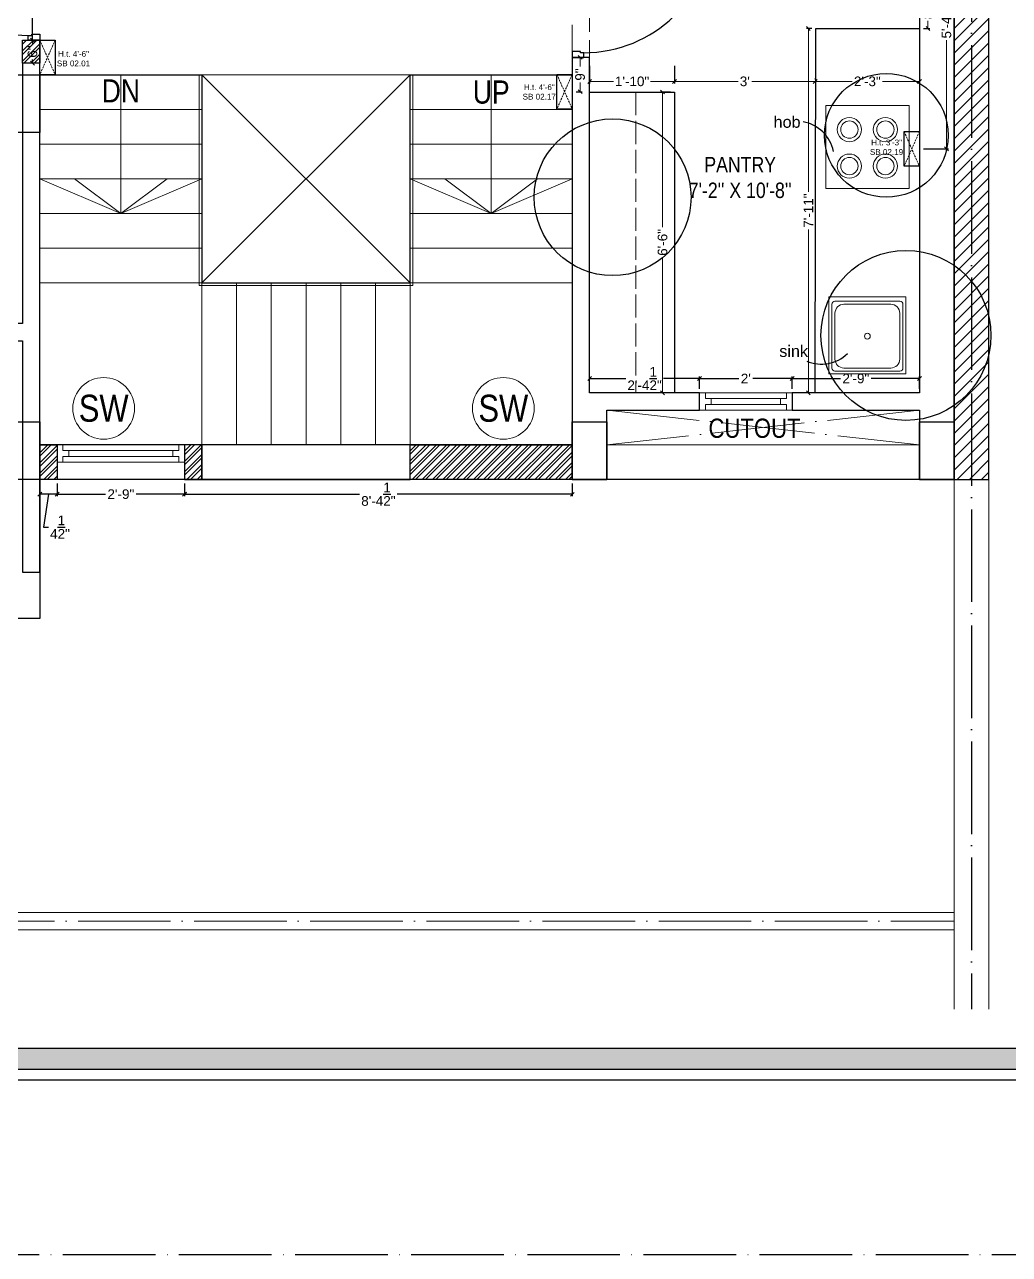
# Model space of a CAD drawing. Header units: millimetres. Extents: x 56222 to 3066687, y -650199 to -121287.
# Drawn here: x 148640.4 to 148895.6, y -179203.6 to -178884.6 of the extents above; entities that cross this region are included whole.
import ezdxf

# ---------------------------------------------------------------- set-up
doc = ezdxf.new("R2010")
doc.units = ezdxf.units.MM
doc.header["$MEASUREMENT"] = 0
doc.header["$PDMODE"] = 35
for name, pattern in [('ACAD_ISO02W100', [15, 12, -3]), ('ACAD_ISO04W100', [30, 24, -3, 0, -3]), ('DASHED', [0.75, 0.5, -0.25]), ('DASHED2', [0.375, 0.25, -0.125])]:
    doc.linetypes.add(name, pattern=pattern)
doc.layers.get('Defpoints').update_dxf_attribs({"color": 220})
for name, color, linetype in [('AR DOOR', 40, 'Continuous'), ('AR ELE-5', 134, 'Continuous'), ('str coll', 6, 'Continuous')]:
    doc.layers.add(name, color=color, linetype=linetype)
for name, color, linetype, lineweight in [('COLUMN', 1, 'Continuous', 30), ('dim05', 1, 'Continuous', 13), ('el', 7, 'Continuous', 20), ('ELEC-wires', 1, 'DASHED2', 13), ('Electrical', 84, 'Continuous', 30), ('FIRST FLOOR', 7, 'Continuous', 9), ('FIRST FLOOR ( TEXT )', 7, 'Continuous', 9), ('FIRST FLOOR_( PLine )_', 251, 'Continuous', 30), ('FIRST FLOOR_( STAIR )', 251, 'Continuous', 9), ('FURNITURE', 32, 'Continuous', 9), ('GROUND FLOOR', 7, 'Continuous', 9), ('GROUND FLOOR  ( DIM )', 7, 'Continuous', 9), ('GROUND FLOOR  ( HATCH )', 251, 'Continuous', 9), ('GROUND FLOOR  ( PLINE )', 251, 'Continuous', 30), ('Labelling', 1, 'Continuous', 25), ('NAME PLATE', 7, 'Continuous', 25), ('SECOND FLOOR ( DW_RAIL )', 7, 'Continuous', 9), ('wall', 7, 'Continuous', 30), ('X_PLOT', 1, 'Continuous', 9), ('XX~SLAB ( BEAM )~ ( DIM )', 7, 'Continuous', 9)]:
    doc.layers.add(name, color=color, linetype=linetype, lineweight=lineweight)
doc.layers.add('XX~SLAB ( PLINE )', color=251, linetype='Continuous', plot=False)
doc.styles.add('Arial', font='arial.ttf')
doc.styles.add("Cn_BT_0'-0", font='swissc.ttf')
doc.styles.add('Cn_BT_7', font='swissc.ttf', dxfattribs={"height": 7})
doc.styles.add('KATHA', font='swissc.ttf')
doc.styles.get("Standard").update_dxf_attribs({"font": 'arial.ttf', "height": 6})
doc.styles.add('style4', font='ARIALN.TTF')
doc.dimstyles.new('ISO-25', dxfattribs={"dimtxt": 2.5, "dimasz": 1, "dimexe": 0.5, "dimexo": 1, "dimtad": 0, "dimdec": 1, "dimlunit": 4, "dimtxsty": 'Standard', "dimblk": 'OBLIQUE', "dimcen": 2.5, "dimclrd": 1, "dimclre": 1, "dimclrt": 5, "dimadec": 0, "dimazin": 0, "dimtfac": 1, "dimtdec": 1, "dimtmove": 0, "dimatfit": 3, "dimfxl": 1, "dimlwd": -1, "dimarcsym": 0})
pattern_1 = [(45, (-587.3341, -1615.5918), (-1.325825215, 1.325825215), []), (45, (-586.4502, -1615.5918), (-1.325825215, 1.325825215), [])]

# ---------------------------------------------------------------- blocks, each defined once
blk = doc.blocks.new('LAYOUT FILE')
at = {"layer": 'NAME PLATE', "true_color": 0xd39e00}
h = blk.add_hatch(color=42, dxfattribs=at)
h.paths.add_polyline_path([(3346889.83, -513806.18), (3346889.83, -514260.7), (3347535.56, -514260.7), (3347535.56, -513806.18)])
h.paths.add_polyline_path([(3346894.36, -513810.71), (3347531.03, -513810.71), (3347531.03, -514256.17), (3346894.36, -514256.17)], flags=16)
at = {"layer": 'NAME PLATE', "color": 42, "true_color": 0xd39e00}
for points in [[(3346887.56, -513803.91), (3347537.83, -513803.91), (3347537.83, -514262.96), (3346887.56, -514262.96)], [(3346889.83, -513806.18), (3347535.56, -513806.18), (3347535.56, -514260.7), (3346889.83, -514260.7)], [(3346894.36, -513810.71), (3347531.03, -513810.71), (3347531.03, -514256.17), (3346894.36, -514256.17)]]:
    blk.add_lwpolyline(points, close=True, dxfattribs=at)
blk = doc.blocks.new('*U255')
for points in [[(0, 0), (0, 1120), (-30, 1120), (-30, 0)], [(40, 0), (0, 0), (0, -30), (-10, -30), (-10, -100), (40, -100)], [(-1160, 0), (-1120, 0), (-1120, -30), (-1110, -30), (-1110, -100), (-1160, -100)]]:
    blk.add_lwpolyline(points, close=True)
at = {"layer": 'AR ELE-5', "linetype": 'ByBlock', "ltscale": 15}
blk.add_arc((2, -1), 1122, 92.373, 179.9653, dxfattribs=at)
blk = doc.blocks.new('*U256')
for points in [[(-1160, 0), (-1120, 0), (-1120, 30), (-1110, 30), (-1110, 100), (-1160, 100)], [(0, 0), (0, -1120), (-30, -1120), (-30, 0)], [(40, 0), (0, 0), (0, 30), (-10, 30), (-10, 100), (40, 100)]]:
    blk.add_lwpolyline(points, close=True)
at = {"layer": 'AR ELE-5', "linetype": 'ByBlock', "ltscale": 15}
blk.add_arc((2, 1), 1122, 180.0347, 267.627, dxfattribs=at)
blk = doc.blocks.new("SINK 20'' X 20''")
at = {"layer": 'FURNITURE'}
for p, q in [((3351628.98, -518299.55), (3351628.98, -518283)), ((3351629.75, -518282.23), (3351646.6, -518282.23)), ((3351632.08, -518283), (3351644.24, -518283)), ((3351647.38, -518283), (3351647.38, -518299.55)), ((3351629.75, -518297.22), (3351629.75, -518285.33)), ((3351646.57, -518285.33), (3351646.57, -518297.22)), ((3351644.24, -518299.55), (3351632.08, -518299.55)), ((3351646.6, -518300.32), (3351629.75, -518300.32))]:
    blk.add_line(p, q, dxfattribs=at)
blk.add_lwpolyline([(3351648.16, -518281.09), (3351628.16, -518281.09), (3351628.16, -518301.09), (3351648.16, -518301.09)], close=True, dxfattribs=at)
blk.add_circle((3351638.16, -518291.28), 0.762, dxfattribs=at)
for centre, radius, start, end in [((3351629.75, -518283), 0.775, 90, 180), ((3351632.08, -518285.33), 2.32, 90, 180), ((3351644.24, -518285.33), 2.32, 0, 90), ((3351646.6, -518283), 0.775, 0, 90), ((3351629.75, -518299.55), 0.775, 180, 270), ((3351632.08, -518297.22), 2.32, 180, 270), ((3351644.24, -518297.22), 2.32, 270, 0), ((3351646.6, -518299.55), 0.775, 270, 0)]:
    blk.add_arc(centre, radius, start, end, dxfattribs=at)
blk = doc.blocks.new('sf sfs')
at = {"layer": 'FURNITURE'}
blk.add_line((3348685.97, -514612.12), (3348664.42, -514612.12), dxfattribs=at)
blk.add_lwpolyline([(3348664.42, -514612.12), (3348664.42, -514590.57), (3348685.97, -514590.57), (3348685.97, -514612.12)], dxfattribs=at)
for centre, radius in [((3348670.49, -514596.83), 3.14), ((3348670.49, -514596.83), 2.24), ((3348679.82, -514596.83), 3.14), ((3348679.82, -514596.83), 2.24), ((3348670.49, -514606.3), 3.14), ((3348670.49, -514606.3), 2.24), ((3348679.82, -514606.3), 3.14), ((3348679.82, -514606.3), 2.24)]:
    blk.add_circle(centre, radius, dxfattribs=at)
blk = doc.blocks.new('_Oblique')
at = {"layer": 'wall', "color": 0, "lineweight": -2}
blk.add_line((-0.5, -0.5), (0.5, 0.5), dxfattribs=at)
blk = doc.blocks.new('*D872')
at = {"layer": 'Defpoints', "color": 0, "lineweight": 30, "transparency": 16777216}
for p in [(148786.81, -178894.33), (148808.81, -178894.33), (148808.81, -178899.37)]:
    blk.add_point(p, dxfattribs=at)
at = {"layer": 'dim05', "color": 1, "linetype": 'Continuous', "lineweight": -2, "transparency": 16777216}
for p, q in [((148786.81, -178895.33), (148786.81, -178899.87)), ((148808.81, -178895.33), (148808.81, -178899.87))]:
    blk.add_line(p, q, dxfattribs=at)
at = {"layer": 'dim05', "color": 1, "linetype": 'Continuous', "transparency": 16777216}
for p, q in [((148786.81, -178899.37), (148793.01, -178899.37)), ((148808.81, -178899.37), (148802.61, -178899.37))]:
    blk.add_line(p, q, dxfattribs=at)
at = {"layer": 'dim05', "color": 1, "transparency": 16777216, "rotation": 180}
blk.add_blockref('_Oblique', (148786.81, -178899.37), dxfattribs=at)
at = {"layer": 'dim05', "color": 1, "transparency": 16777216}
blk.add_blockref('_Oblique', (148808.81, -178899.37), dxfattribs=at)
at = {"layer": 'dim05', "color": 5, "lineweight": 25, "transparency": 16777216, "insert": (148797.81, -178899.37), "char_height": 2.5, "attachment_point": 5, "style": 'Arial'}
blk.add_mtext('1\'-10"', dxfattribs=at)
blk = doc.blocks.new('*D873')
at = {"layer": 'Defpoints', "color": 0, "lineweight": 30, "transparency": 16777216}
for p in [(148808.81, -178894.33), (148845.28, -178899.37), (148845.28, -178899.49)]:
    blk.add_point(p, dxfattribs=at)
at = {"layer": 'dim05', "color": 1, "linetype": 'Continuous', "lineweight": -2, "transparency": 16777216}
for p, q in [((148808.81, -178895.33), (148808.81, -178899.87)), ((148845.28, -178898.49), (148845.28, -178898.87))]:
    blk.add_line(p, q, dxfattribs=at)
at = {"layer": 'dim05', "color": 1, "linetype": 'Continuous', "transparency": 16777216}
for p, q in [((148808.81, -178899.37), (148825.27, -178899.37)), ((148845.28, -178899.37), (148828.82, -178899.37))]:
    blk.add_line(p, q, dxfattribs=at)
at = {"layer": 'dim05', "color": 1, "transparency": 16777216, "rotation": 180}
blk.add_blockref('_Oblique', (148808.81, -178899.37), dxfattribs=at)
at = {"layer": 'dim05', "color": 1, "transparency": 16777216}
blk.add_blockref('_Oblique', (148845.28, -178899.37), dxfattribs=at)
at = {"layer": 'dim05', "color": 5, "lineweight": 25, "transparency": 16777216, "insert": (148827.04, -178899.37), "char_height": 2.5, "attachment_point": 5, "style": 'Arial'}
blk.add_mtext("3'", dxfattribs=at)
blk = doc.blocks.new('*D874')
at = {"layer": 'Defpoints', "color": 0, "lineweight": 30, "transparency": 16777216}
for p in [(148845.28, -178899.49), (148872.31, -178899.37), (148872.31, -178899.75)]:
    blk.add_point(p, dxfattribs=at)
at = {"layer": 'dim05', "color": 1, "linetype": 'Continuous', "lineweight": -2, "transparency": 16777216}
for p, q in [((148845.28, -178898.49), (148845.28, -178898.87)), ((148872.31, -178898.75), (148872.31, -178898.87))]:
    blk.add_line(p, q, dxfattribs=at)
at = {"layer": 'dim05', "color": 1, "linetype": 'Continuous', "transparency": 16777216}
for p, q in [((148845.28, -178899.37), (148854.83, -178899.37)), ((148872.31, -178899.37), (148862.76, -178899.37))]:
    blk.add_line(p, q, dxfattribs=at)
at = {"layer": 'dim05', "color": 1, "transparency": 16777216, "rotation": 180}
blk.add_blockref('_Oblique', (148845.28, -178899.37), dxfattribs=at)
at = {"layer": 'dim05', "color": 1, "transparency": 16777216}
blk.add_blockref('_Oblique', (148872.31, -178899.37), dxfattribs=at)
at = {"layer": 'dim05', "color": 5, "lineweight": 25, "transparency": 16777216, "insert": (148858.79, -178899.37), "char_height": 2.5, "attachment_point": 5, "style": 'Arial'}
blk.add_mtext('2\'-3"', dxfattribs=at)
blk = doc.blocks.new('*D875')
at = {"layer": 'Defpoints', "color": 0, "lineweight": 30, "transparency": 16777216}
for p in [(148808.81, -178902.13), (148805.71, -178980.13), (148808.81, -178980.13)]:
    blk.add_point(p, dxfattribs=at)
at = {"layer": 'dim05', "color": 1, "linetype": 'Continuous', "lineweight": -2, "transparency": 16777216}
for p, q in [((148807.81, -178902.13), (148805.21, -178902.13)), ((148807.81, -178980.13), (148805.21, -178980.13))]:
    blk.add_line(p, q, dxfattribs=at)
at = {"layer": 'dim05', "color": 1, "linetype": 'Continuous', "transparency": 16777216}
for p, q in [((148805.71, -178902.13), (148805.71, -178937.18)), ((148805.71, -178980.13), (148805.71, -178945.09))]:
    blk.add_line(p, q, dxfattribs=at)
at = {"layer": 'dim05', "color": 1, "transparency": 16777216}
for p, rotation in [((148805.71, -178902.13), 90), ((148805.71, -178980.13), 270)]:
    blk.add_blockref('_Oblique', p, dxfattribs=dict(at, rotation=rotation))
at = {"layer": 'dim05', "color": 5, "lineweight": 25, "transparency": 16777216, "insert": (148805.71, -178941.13), "char_height": 2.5, "attachment_point": 5, "rotation": 90, "style": 'Arial'}
blk.add_mtext('6\'-6"', dxfattribs=at)
blk = doc.blocks.new('*D876')
at = {"layer": 'Defpoints', "color": 0, "lineweight": 30, "transparency": 16777216}
for p in [(148845.44, -178885.63), (148843.51, -178980.13), (148845.31, -178980.13)]:
    blk.add_point(p, dxfattribs=at)
at = {"layer": 'dim05', "color": 1, "linetype": 'Continuous', "lineweight": -2, "transparency": 16777216}
for p, q in [((148844.44, -178885.63), (148843.01, -178885.63)), ((148844.31, -178980.13), (148843.01, -178980.13))]:
    blk.add_line(p, q, dxfattribs=at)
at = {"layer": 'dim05', "color": 1, "linetype": 'Continuous', "transparency": 16777216}
for p, q in [((148843.51, -178885.63), (148843.51, -178927.98)), ((148843.51, -178980.13), (148843.51, -178937.79))]:
    blk.add_line(p, q, dxfattribs=at)
at = {"layer": 'dim05', "color": 1, "transparency": 16777216}
for p, rotation in [((148843.51, -178885.63), 90), ((148843.51, -178980.13), 270)]:
    blk.add_blockref('_Oblique', p, dxfattribs=dict(at, rotation=rotation))
at = {"layer": 'dim05', "color": 5, "lineweight": 25, "transparency": 16777216, "insert": (148843.51, -178932.88), "char_height": 2.5, "attachment_point": 5, "rotation": 90, "style": 'Arial'}
blk.add_mtext('7\'-11"', dxfattribs=at)
blk = doc.blocks.new('*D935')
at = {"layer": 'Defpoints', "color": 0, "lineweight": 30, "transparency": 16777216}
for p in [(148648.81, -179002.63), (148681.81, -179002.63), (148681.81, -179006.43)]:
    blk.add_point(p, dxfattribs=at)
at = {"layer": 'dim05', "color": 5, "linetype": 'Continuous', "lineweight": -2, "transparency": 16777216}
for p, q in [((148648.81, -179003.63), (148648.81, -179006.93)), ((148681.81, -179003.63), (148681.81, -179006.93))]:
    blk.add_line(p, q, dxfattribs=at)
at = {"layer": 'dim05', "color": 5, "linetype": 'Continuous', "lineweight": 30, "transparency": 16777216}
for p, q in [((148648.81, -179006.43), (148661.34, -179006.43)), ((148681.81, -179006.43), (148669.28, -179006.43))]:
    blk.add_line(p, q, dxfattribs=at)
at = {"layer": 'dim05', "color": 5, "lineweight": 30, "transparency": 16777216, "rotation": 180}
blk.add_blockref('_Oblique', (148648.81, -179006.43), dxfattribs=at)
at = {"layer": 'dim05', "color": 5, "lineweight": 30, "transparency": 16777216}
blk.add_blockref('_Oblique', (148681.81, -179006.43), dxfattribs=at)
at = {"layer": 'dim05', "color": 5, "lineweight": 30, "transparency": 16777216, "insert": (148665.31, -179006.43), "char_height": 2.5, "attachment_point": 5, "style": 'Arial'}
blk.add_mtext('2\'-9"', dxfattribs=at)
blk = doc.blocks.new('*D936')
at = {"layer": 'Defpoints', "color": 0, "lineweight": 30, "transparency": 16777216}
for p in [(148815.3, -178976.43), (148786.81, -178980.13), (148815.3, -178980.13)]:
    blk.add_point(p, dxfattribs=at)
at = {"layer": 'dim05', "color": 5, "linetype": 'Continuous', "lineweight": -2, "transparency": 16777216}
for p, q in [((148786.81, -178979.13), (148786.81, -178975.93)), ((148815.3, -178979.13), (148815.3, -178975.93))]:
    blk.add_line(p, q, dxfattribs=at)
at = {"layer": 'dim05', "color": 5, "linetype": 'Continuous', "lineweight": 30, "transparency": 16777216}
for p, q in [((148786.81, -178976.43), (148796.18, -178976.43)), ((148815.3, -178976.43), (148805.94, -178976.43))]:
    blk.add_line(p, q, dxfattribs=at)
at = {"layer": 'dim05', "color": 5, "lineweight": 30, "transparency": 16777216, "rotation": 180}
blk.add_blockref('_Oblique', (148786.81, -178976.43), dxfattribs=at)
at = {"layer": 'dim05', "color": 5, "lineweight": 30, "transparency": 16777216}
blk.add_blockref('_Oblique', (148815.3, -178976.43), dxfattribs=at)
at = {"layer": 'dim05', "color": 5, "lineweight": 30, "transparency": 16777216, "insert": (148801.06, -178976.43), "char_height": 2.5, "attachment_point": 5, "style": 'Arial'}
blk.add_mtext('2\'-4{\\H1x;\\S1/2;}"', dxfattribs=at)
blk = doc.blocks.new('*D937')
at = {"layer": 'Defpoints', "color": 0, "lineweight": 30, "transparency": 16777216}
for p in [(148839.3, -178976.43), (148815.3, -178980.13), (148839.3, -178980.13)]:
    blk.add_point(p, dxfattribs=at)
at = {"layer": 'dim05', "color": 5, "linetype": 'Continuous', "lineweight": -2, "transparency": 16777216}
for p, q in [((148815.3, -178979.13), (148815.3, -178975.93)), ((148839.3, -178979.13), (148839.3, -178975.93))]:
    blk.add_line(p, q, dxfattribs=at)
at = {"layer": 'dim05', "color": 5, "linetype": 'Continuous', "lineweight": 30, "transparency": 16777216}
for p, q in [((148815.3, -178976.43), (148825.51, -178976.43)), ((148839.3, -178976.43), (148829.1, -178976.43))]:
    blk.add_line(p, q, dxfattribs=at)
at = {"layer": 'dim05', "color": 5, "lineweight": 30, "transparency": 16777216, "rotation": 180}
blk.add_blockref('_Oblique', (148815.3, -178976.43), dxfattribs=at)
at = {"layer": 'dim05', "color": 5, "lineweight": 30, "transparency": 16777216}
blk.add_blockref('_Oblique', (148839.3, -178976.43), dxfattribs=at)
at = {"layer": 'dim05', "color": 5, "lineweight": 30, "transparency": 16777216, "insert": (148827.3, -178976.43), "char_height": 2.5, "attachment_point": 5, "style": 'Arial'}
blk.add_mtext("2'", dxfattribs=at)
blk = doc.blocks.new('*D938')
at = {"layer": 'Defpoints', "color": 0, "lineweight": 30, "transparency": 16777216}
for p in [(148872.31, -178976.43), (148839.3, -178980.13), (148872.31, -178980.13)]:
    blk.add_point(p, dxfattribs=at)
at = {"layer": 'dim05', "color": 5, "linetype": 'Continuous', "lineweight": -2, "transparency": 16777216}
for p, q in [((148839.3, -178979.13), (148839.3, -178975.93)), ((148872.31, -178979.13), (148872.31, -178975.93))]:
    blk.add_line(p, q, dxfattribs=at)
at = {"layer": 'dim05', "color": 5, "linetype": 'Continuous', "lineweight": 30, "transparency": 16777216}
for p, q in [((148839.3, -178976.43), (148851.84, -178976.43)), ((148872.31, -178976.43), (148859.78, -178976.43))]:
    blk.add_line(p, q, dxfattribs=at)
at = {"layer": 'dim05', "color": 5, "lineweight": 30, "transparency": 16777216, "rotation": 180}
blk.add_blockref('_Oblique', (148839.3, -178976.43), dxfattribs=at)
at = {"layer": 'dim05', "color": 5, "lineweight": 30, "transparency": 16777216}
blk.add_blockref('_Oblique', (148872.31, -178976.43), dxfattribs=at)
at = {"layer": 'dim05', "color": 5, "lineweight": 30, "transparency": 16777216, "insert": (148855.81, -178976.43), "char_height": 2.5, "attachment_point": 5, "style": 'Arial'}
blk.add_mtext('2\'-9"', dxfattribs=at)
blk = doc.blocks.new('*D939')
at = {"layer": 'Defpoints', "color": 0, "lineweight": 30, "transparency": 16777216}
for p in [(148681.81, -179002.63), (148782.31, -179002.63), (148782.31, -179006.45)]:
    blk.add_point(p, dxfattribs=at)
at = {"layer": 'dim05', "color": 5, "linetype": 'Continuous', "lineweight": -2, "transparency": 16777216}
for p, q in [((148681.81, -179003.63), (148681.81, -179006.95)), ((148782.31, -179003.63), (148782.31, -179006.95))]:
    blk.add_line(p, q, dxfattribs=at)
at = {"layer": 'dim05', "color": 5, "linetype": 'Continuous', "lineweight": 30, "transparency": 16777216}
for p, q in [((148681.81, -179006.45), (148727.2, -179006.45)), ((148782.31, -179006.45), (148736.92, -179006.45))]:
    blk.add_line(p, q, dxfattribs=at)
at = {"layer": 'dim05', "color": 5, "lineweight": 30, "transparency": 16777216, "rotation": 180}
blk.add_blockref('_Oblique', (148681.81, -179006.45), dxfattribs=at)
at = {"layer": 'dim05', "color": 5, "lineweight": 30, "transparency": 16777216}
blk.add_blockref('_Oblique', (148782.31, -179006.45), dxfattribs=at)
at = {"layer": 'dim05', "color": 5, "lineweight": 30, "transparency": 16777216, "insert": (148732.06, -179006.45), "char_height": 2.5, "attachment_point": 5, "style": 'Arial'}
blk.add_mtext('8\'-4{\\H1x;\\S1/2;}"', dxfattribs=at)
blk = doc.blocks.new('*D945')
at = {"layer": 'Defpoints', "color": 0, "lineweight": 30, "transparency": 16777216}
for p in [(148642.41, -178888.63), (148644.31, -178888.63), (148644.31, -178894.63)]:
    blk.add_point(p, dxfattribs=at)
at = {"layer": 'dim05', "color": 5, "linetype": 'Continuous', "lineweight": -2, "transparency": 16777216}
for p, q in [((148643.31, -178888.63), (148641.91, -178888.63)), ((148643.31, -178894.63), (148641.91, -178894.63))]:
    blk.add_line(p, q, dxfattribs=at)
at = {"layer": 'dim05', "color": 5, "linetype": 'Continuous', "lineweight": 30, "transparency": 16777216}
for p, q in [((148642.41, -178888.63), (148642.41, -178889.57)), ((148642.41, -178894.63), (148642.41, -178893.7))]:
    blk.add_line(p, q, dxfattribs=at)
at = {"layer": 'dim05', "color": 5, "lineweight": 30, "transparency": 16777216}
for p, rotation in [((148642.41, -178888.63), 90), ((148642.41, -178894.63), 270)]:
    blk.add_blockref('_Oblique', p, dxfattribs=dict(at, rotation=rotation))
at = {"layer": 'dim05', "color": 5, "lineweight": 30, "transparency": 16777216, "insert": (148642.41, -178891.63), "char_height": 2.5, "attachment_point": 5, "rotation": 90, "style": 'Arial'}
blk.add_mtext('6"', dxfattribs=at)
blk = doc.blocks.new('*D946')
at = {"layer": 'Defpoints', "color": 0, "lineweight": 30, "transparency": 16777216}
for p in [(148642.41, -178852.63), (148647.26, -178852.63), (148642.41, -178888.63)]:
    blk.add_point(p, dxfattribs=at)
at = {"layer": 'dim05', "color": 5, "linetype": 'Continuous', "lineweight": -2, "transparency": 16777216}
for p, q in [((148646.26, -178852.63), (148641.91, -178852.63)), ((148643.41, -178888.63), (148642.91, -178888.63))]:
    blk.add_line(p, q, dxfattribs=at)
at = {"layer": 'dim05', "color": 5, "linetype": 'Continuous', "lineweight": 30, "transparency": 16777216}
for p, q in [((148642.41, -178852.63), (148642.41, -178868.86)), ((148642.41, -178888.63), (148642.41, -178872.41))]:
    blk.add_line(p, q, dxfattribs=at)
at = {"layer": 'dim05', "color": 5, "lineweight": 30, "transparency": 16777216}
for p, rotation in [((148642.41, -178852.63), 90), ((148642.41, -178888.63), 270)]:
    blk.add_blockref('_Oblique', p, dxfattribs=dict(at, rotation=rotation))
at = {"layer": 'dim05', "color": 5, "lineweight": 30, "transparency": 16777216, "insert": (148642.41, -178870.63), "char_height": 2.5, "attachment_point": 5, "rotation": 90, "style": 'Arial'}
blk.add_mtext("3'", dxfattribs=at)
blk = doc.blocks.new('*D965')
at = {"layer": 'Defpoints', "color": 0, "lineweight": 30, "transparency": 16777216}
for p in [(148644.31, -179002.63), (148648.81, -179002.63), (148644.31, -179006.43)]:
    blk.add_point(p, dxfattribs=at)
at = {"layer": 'dim05', "color": 5, "linetype": 'Continuous', "lineweight": -2, "transparency": 16777216}
for p, q in [((148644.31, -179003.63), (148644.31, -179006.93)), ((148648.81, -179003.63), (148648.81, -179006.93))]:
    blk.add_line(p, q, dxfattribs=at)
at = {"layer": 'dim05', "color": 5, "linetype": 'Continuous', "lineweight": 30, "transparency": 16777216}
for p, q in [((148648.81, -179006.43), (148644.31, -179006.43)), ((148646.56, -179006.43), (148645.27, -179014.97)), ((148645.27, -179014.97), (148646.52, -179014.97))]:
    blk.add_line(p, q, dxfattribs=at)
at = {"layer": 'dim05', "color": 5, "lineweight": 30, "transparency": 16777216, "rotation": 180}
blk.add_blockref('_Oblique', (148644.31, -179006.43), dxfattribs=at)
at = {"layer": 'dim05', "color": 5, "lineweight": 30, "transparency": 16777216}
blk.add_blockref('_Oblique', (148648.81, -179006.43), dxfattribs=at)
at = {"layer": 'dim05', "color": 5, "lineweight": 30, "transparency": 16777216, "insert": (148649.54, -179014.97), "char_height": 2.5, "attachment_point": 5, "style": 'Arial'}
blk.add_mtext('4{\\H1x;\\S1/2;}"', dxfattribs=at)
blk = doc.blocks.new('6616')
at = {"color": 242, "linetype": 'DASHED', "true_color": 0xcd2027}
for p, q in [((386784.79, -36915.77), (386775.78, -36911.78)), ((386784.79, -36911.78), (386775.78, -36915.77))]:
    blk.add_line(p, q, dxfattribs=at)
at = {"layer": 'ELEC-wires', "color": 5, "linetype": 'ByBlock', "lineweight": 30, "ltscale": 4}
blk.add_lwpolyline([(386775.78, -36911.78), (386784.79, -36911.78), (386784.79, -36915.77), (386775.78, -36915.77)], close=True, dxfattribs=at)
blk = doc.blocks.new('*D1045')
at = {"layer": 'Defpoints', "color": 0, "lineweight": 30, "transparency": 16777216}
for p in [(148872.31, -178877.63), (148874.51, -178877.63), (148872.31, -178885.63)]:
    blk.add_point(p, dxfattribs=at)
at = {"layer": 'dim05', "color": 1, "linetype": 'Continuous', "lineweight": -2, "transparency": 16777216}
for p, q in [((148873.31, -178877.63), (148875.01, -178877.63)), ((148873.31, -178885.63), (148875.01, -178885.63))]:
    blk.add_line(p, q, dxfattribs=at)
at = {"layer": 'dim05', "color": 1, "linetype": 'Continuous', "transparency": 16777216}
for p, q in [((148874.51, -178877.63), (148874.51, -178879.57)), ((148874.51, -178885.63), (148874.51, -178883.7))]:
    blk.add_line(p, q, dxfattribs=at)
at = {"layer": 'dim05', "color": 1, "transparency": 16777216}
for p, rotation in [((148874.51, -178877.63), 90), ((148874.51, -178885.63), 270)]:
    blk.add_blockref('_Oblique', p, dxfattribs=dict(at, rotation=rotation))
at = {"layer": 'dim05', "color": 5, "lineweight": 25, "transparency": 16777216, "insert": (148874.51, -178881.63), "char_height": 2.5, "attachment_point": 5, "rotation": 90, "style": 'Arial'}
blk.add_mtext('8"', dxfattribs=at)
blk = doc.blocks.new('*D1046')
at = {"layer": 'Defpoints', "color": 0, "lineweight": 30, "transparency": 16777216}
for p in [(148872.31, -178852.63), (148872.31, -178916.88), (148879.29, -178916.88)]:
    blk.add_point(p, dxfattribs=at)
at = {"layer": 'dim05', "color": 1, "linetype": 'Continuous', "lineweight": -2, "transparency": 16777216}
for p, q in [((148873.31, -178852.63), (148879.79, -178852.63)), ((148873.31, -178916.88), (148879.79, -178916.88))]:
    blk.add_line(p, q, dxfattribs=at)
at = {"layer": 'dim05', "color": 1, "linetype": 'Continuous', "transparency": 16777216}
for p, q in [((148879.29, -178852.63), (148879.29, -178880.81)), ((148879.29, -178916.88), (148879.29, -178888.71))]:
    blk.add_line(p, q, dxfattribs=at)
at = {"layer": 'dim05', "color": 1, "transparency": 16777216}
for p, rotation in [((148879.29, -178852.63), 90), ((148879.29, -178916.88), 270)]:
    blk.add_blockref('_Oblique', p, dxfattribs=dict(at, rotation=rotation))
at = {"layer": 'dim05', "color": 5, "lineweight": 25, "transparency": 16777216, "insert": (148879.29, -178884.76), "char_height": 2.5, "attachment_point": 5, "rotation": 90, "style": 'Arial'}
blk.add_mtext('5\'-4"', dxfattribs=at)
blk = doc.blocks.new('*D1047')
at = {"layer": 'Defpoints', "color": 0, "lineweight": 30, "transparency": 16777216}
for p in [(148782.31, -178893.13), (148782.31, -178902.04), (148784.34, -178902.04)]:
    blk.add_point(p, dxfattribs=at)
at = {"layer": 'dim05', "color": 1, "linetype": 'Continuous', "lineweight": -2, "transparency": 16777216}
for p, q in [((148783.31, -178893.13), (148784.84, -178893.13)), ((148783.31, -178902.04), (148784.84, -178902.04))]:
    blk.add_line(p, q, dxfattribs=at)
at = {"layer": 'dim05', "color": 1, "linetype": 'Continuous', "transparency": 16777216}
for p, q in [((148784.34, -178893.13), (148784.34, -178895.52)), ((148784.34, -178902.04), (148784.34, -178899.65))]:
    blk.add_line(p, q, dxfattribs=at)
at = {"layer": 'dim05', "color": 1, "transparency": 16777216}
for p, rotation in [((148784.34, -178893.13), 90), ((148784.34, -178902.04), 270)]:
    blk.add_blockref('_Oblique', p, dxfattribs=dict(at, rotation=rotation))
at = {"layer": 'dim05', "color": 5, "lineweight": 25, "transparency": 16777216, "insert": (148784.34, -178897.59), "char_height": 2.5, "attachment_point": 5, "rotation": 90, "style": 'Arial'}
blk.add_mtext('9"', dxfattribs=at)

msp = doc.modelspace()

# ---------------------------------------------------------------- hatches: boundary and pattern name
at = {"layer": 'GROUND FLOOR  ( HATCH )'}
h = msp.add_hatch(dxfattribs=at)
h.set_pattern_fill('ANSI31', color=6, scale=18, style=0)
h.set_pattern_definition([(45, (32349.6235, -16389.46), (-1.590990258, 1.590990258), [])])
h.paths.add_polyline_path([(148890.3094, -178659.1344), (148881.3094, -178659.1344), (148881.3094, -179002.6344), (148890.3094, -179002.6344)])
at = {"layer": 'GROUND FLOOR  ( PLINE )', "lineweight": 5}
h = msp.add_hatch(dxfattribs=at)
h.set_pattern_fill('ANSI32', color=3, scale=5)
h.set_pattern_definition(pattern_1)
h.paths.add_polyline_path([(148644.3094, -178888.6344), (148639.8094, -178888.6344), (148639.8094, -178894.6344), (148644.3094, -178894.6344)])
h = msp.add_hatch(dxfattribs=at)
h.set_pattern_fill('ANSI32', color=3, scale=5)
h.set_pattern_definition(pattern_1)
h.paths.add_polyline_path([(148648.8094, -178993.6344), (148644.3094, -178993.6344), (148644.3094, -179002.6344), (148648.8094, -179002.6344)])
h.paths.add_polyline_path([(148686.3094, -178993.6344), (148681.8094, -178993.6344), (148681.8094, -179002.6344), (148686.3094, -179002.6344)])
h.paths.add_polyline_path([(148782.3094, -178993.6344), (148740.3094, -178993.6344), (148740.3094, -179002.6344), (148782.3094, -179002.6344)])
h.paths.add_polyline_path([(148782.3094, -178993.6344), (148782.3094, -179002.6344)], flags=17)

# ---------------------------------------------------------------- linework, layer by layer
at = {"layer": 'COLUMN'}
for points in [[(148635.3094, -178897.6344), (148644.3094, -178897.6344), (148644.3094, -178912.6344), (148635.3094, -178912.6344)], [(148635.3094, -178987.6344), (148644.3094, -178987.6344), (148644.3094, -179002.6344), (148635.3094, -179002.6344)], [(148782.3094, -178987.6344), (148791.3094, -178987.6344), (148791.3094, -179002.6344), (148782.3094, -179002.6344)], [(148872.3094, -178987.6344), (148881.3094, -178987.6344), (148881.3094, -179002.6344), (148872.3094, -179002.6344)]]:
    msp.add_lwpolyline(points, close=True, dxfattribs=at)
at = {"layer": 'FIRST FLOOR'}
for p, q in [((148881.3094, -178692.1344), (148881.3094, -179002.6344)), ((148872.3094, -178852.6344), (148872.3094, -178980.1344)), ((148644.3094, -179026.6344), (148644.3094, -178888.6344)), ((148782.3094, -178893.1344), (148786.8094, -178893.1344)), ((148782.3094, -178894.6344), (148782.3094, -179002.6344)), ((148786.8094, -178894.6344), (148786.8094, -178980.1344)), ((148644.3094, -178912.6344), (148639.8094, -178912.6344)), ((148786.8094, -178980.1344), (148872.3094, -178980.1344)), ((148815.3044, -178984.6344), (148815.3044, -178980.1344)), ((148815.3044, -178984.6344), (148815.3044, -178980.1344)), ((148839.3044, -178980.1344), (148839.3044, -178984.6344)), ((148815.3044, -178984.6344), (148872.3094, -178984.6344)), ((148872.3094, -178984.6344), (148872.3094, -179002.6344)), ((148782.3094, -178993.6344), (148644.3094, -178993.6344)), ((148686.3094, -178993.6344), (148686.3094, -179002.6344)), ((148872.3094, -178993.6344), (148791.3094, -178993.6344)), ((148881.3094, -179002.6344), (148635.3094, -179002.6344))]:
    msp.add_line(p, q, dxfattribs=at)
at = {"layer": 'FIRST FLOOR', "linetype": 'ACAD_ISO02W100', "ltscale": 0.7}
msp.add_lwpolyline([(148786.8094, -178893.1344), (148782.3094, -178893.1344), (148782.3094, -178857.1344), (148786.8094, -178857.1344)], close=True, dxfattribs=at)
at = {"layer": 'FIRST FLOOR_( PLine )_'}
for points in [[(148881.3094, -178692.1344), (148836.3094, -178692.1344), (148836.3094, -178696.6344), (148872.3094, -178696.6344), (148872.3094, -178848.1344), (148782.3094, -178848.1344), (148782.3094, -178852.6344), (148872.3094, -178852.6344), (148872.3094, -178980.1344), (148839.3044, -178980.1344), (148839.3044, -178984.6344), (148872.3094, -178984.6344), (148872.3094, -179002.6344), (148881.3094, -179002.6344)], [(148644.3094, -178894.6344), (148639.8094, -178894.6344), (148639.8094, -178962.1344), (148618.8094, -178962.1344), (148618.8094, -178966.6344), (148639.8094, -178966.6344), (148639.8094, -179026.6344), (148644.3094, -179026.6344)], [(148786.8094, -178893.1344), (148782.3094, -178893.1344), (148782.3094, -179002.6344), (148786.8094, -179002.6344), (148791.3094, -179002.6344), (148791.3094, -178984.6344), (148815.3044, -178984.6344), (148815.3044, -178980.1344), (148786.8094, -178980.1344)], [(148740.3094, -178993.6344), (148686.3094, -178993.6344), (148686.3094, -178998.1344), (148686.3094, -179002.6344), (148740.3094, -179002.6344)]]:
    msp.add_lwpolyline(points, close=True, dxfattribs=at)
at = {"layer": 'FIRST FLOOR_( STAIR )'}
for p, q in [((148686.3094, -178897.6344), (148644.3094, -178897.6344)), ((148686.3094, -178897.6344), (148686.3094, -178993.6344)), ((148782.3094, -178897.6344), (148740.3094, -178897.6344)), ((148740.3094, -178897.6344), (148740.3094, -178993.6344)), ((148686.3094, -178906.6344), (148644.3094, -178906.6344)), ((148782.3094, -178906.6344), (148740.3094, -178906.6344)), ((148686.3094, -178915.6344), (148644.3094, -178915.6344)), ((148782.3094, -178915.6344), (148740.3094, -178915.6344)), ((148686.3094, -178924.6344), (148644.3094, -178924.6344)), ((148782.3094, -178924.6344), (148740.3094, -178924.6344)), ((148686.3094, -178933.6344), (148644.3094, -178933.6344)), ((148782.3094, -178933.6344), (148740.3094, -178933.6344)), ((148686.3094, -178942.6344), (148644.3094, -178942.6344)), ((148782.3094, -178942.6344), (148740.3094, -178942.6344)), ((148782.3094, -178951.6344), (148644.3094, -178951.6344)), ((148695.3094, -178951.6344), (148695.3094, -178993.6344)), ((148704.3094, -178951.6344), (148704.3094, -178993.6344)), ((148713.3094, -178951.6344), (148713.3094, -178993.6344)), ((148722.3094, -178951.6344), (148722.3094, -178993.6344)), ((148731.3094, -178951.6344), (148731.3094, -178993.6344))]:
    msp.add_line(p, q, dxfattribs=at)
for points in [[(148665.3094, -178933.6344), (148686.3094, -178924.6344), (148677.3094, -178924.6344), (148665.3094, -178933.6344), (148644.3094, -178924.6344), (148653.3094, -178924.6344), (148665.3094, -178933.6344), (148665.3094, -178897.6344)], [(148761.3094, -178933.6344), (148782.3094, -178924.6344), (148773.3094, -178924.6344), (148761.3094, -178933.6344), (148740.3094, -178924.6344), (148749.3094, -178924.6344), (148761.3094, -178933.6344), (148761.3094, -178897.6344)]]:
    msp.add_lwpolyline(points, dxfattribs=at)
msp.add_lwpolyline([(148685.6094, -178897.6344), (148686.3094, -178897.6344), (148686.3094, -178951.6344), (148740.3094, -178951.6344), (148740.3094, -178897.6344), (148741.0094, -178897.6344), (148741.0094, -178952.3344), (148685.6094, -178952.3344), (148685.6094, -178897.6344)], close=True, dxfattribs=at)
at = {"layer": 'FURNITURE', "lineweight": 30}
for p, q in [((148845.2751, -178980.1344), (148845.4373, -178885.6344)), ((148845.4372, -178885.6344), (148872.3105, -178885.6344)), ((148786.8094, -178902.1344), (148808.8094, -178902.1344)), ((148808.8094, -178902.1344), (148808.8094, -178980.1344))]:
    msp.add_line(p, q, dxfattribs=at)
at = {"layer": 'FURNITURE', "linetype": 'ACAD_ISO02W100', "ltscale": 0.5}
msp.add_line((148798.8094, -178902.1344), (148798.8094, -178980.1344), dxfattribs=at)
at = {"layer": 'GROUND FLOOR'}
for p, q in [((148881.3094, -178619.0856), (148881.3094, -179140.0184)), ((148890.3094, -178619.0856), (148890.3094, -179140.0184)), ((148881.3094, -179002.6344), (148881.3094, -179140.0184)), ((148385.5594, -179114.8844), (148881.3094, -179114.8844)), ((148381.0594, -179119.3844), (148881.3094, -179119.3844))]:
    msp.add_line(p, q, dxfattribs=at)
at = {"layer": 'GROUND FLOOR', "color": 1, "linetype": 'ACAD_ISO04W100'}
for p, q in [((148885.8094, -178619.0856), (148885.8094, -179002.6344)), ((148791.3094, -178984.6344), (148872.3094, -178993.6344)), ((148872.3094, -178984.6344), (148791.3094, -178993.6344))]:
    msp.add_line(p, q, dxfattribs=at)
msp.add_lwpolyline([(148881.3094, -178654.6344), (148383.3094, -178654.6344), (148383.3094, -179117.1344), (148881.3094, -179117.1344)], dxfattribs=at)
at = {"layer": 'GROUND FLOOR', "color": 6, "lineweight": 30}
msp.add_lwpolyline([(148890.3094, -178659.1344), (148881.3094, -178659.1344), (148881.3094, -179002.6344), (148890.3094, -179002.6344)], close=True, dxfattribs=at)
at = {"layer": 'GROUND FLOOR'}
msp.add_lwpolyline([(148686.3094, -178897.6344), (148686.3094, -178951.6344), (148740.3094, -178951.6344), (148740.3094, -178897.6344)], dxfattribs=at)
at = {"layer": 'GROUND FLOOR  ( DIM )', "color": 5}
for centre in [(148660.8628, -178984.1826), (148764.4434, -178984.1826)]:
    msp.add_circle(centre, 8, dxfattribs=at)
at = {"layer": 'GROUND FLOOR  ( PLINE )', "color": 3}
for points in [[(148644.3094, -178894.6344), (148639.8094, -178894.6344), (148639.8094, -178888.6344), (148644.3094, -178888.6344)], [(148644.3094, -178993.6344), (148648.8094, -178993.6344), (148648.8094, -179002.6344), (148644.3094, -179002.6344)], [(148686.3094, -178993.6344), (148681.8094, -178993.6344), (148681.8094, -179002.6344), (148686.3094, -179002.6344)], [(148740.3094, -178993.6344), (148782.3094, -178993.6344), (148782.3094, -179002.6344), (148740.3094, -179002.6344)]]:
    msp.add_lwpolyline(points, close=True, dxfattribs=at)
at = {"layer": 'Labelling', "color": 1}
for centre, radius, start, end in [((148840.5566, -178919.3643), 9.6199, 11.002821, 80.528053), ((148846.8611, -178962.8865), 9.7961, 247.235557, 313.62321)]:
    msp.add_arc(centre, radius, start, end, dxfattribs=at)
at = {"layer": 'SECOND FLOOR ( DW_RAIL )', "color": 3}
for points in [[(148839.3044, -178980.1344), (148837.8044, -178980.1344), (148837.8044, -178981.6344), (148836.3044, -178981.6344), (148836.3044, -178983.1344), (148818.3044, -178983.1344), (148818.3044, -178981.6344), (148816.8044, -178981.6344), (148816.8044, -178980.1344), (148815.3044, -178980.1344), (148815.3044, -178984.6344), (148816.8044, -178984.6344), (148816.8044, -178983.1344), (148818.3044, -178983.1344), (148818.3044, -178981.6344), (148836.3044, -178981.6344), (148836.3044, -178983.1344), (148837.8044, -178983.1344), (148837.8044, -178984.6344), (148839.3044, -178984.6344), (148839.3044, -178980.1344), (148815.3044, -178980.1344), (148815.3044, -178984.6344), (148839.3044, -178984.6344)], [(148681.8094, -178993.6344), (148680.3094, -178993.6344), (148680.3094, -178995.1344), (148678.8094, -178995.1344), (148678.8094, -178996.6344), (148651.8094, -178996.6344), (148651.8094, -178995.1344), (148650.3094, -178995.1344), (148650.3094, -178993.6344), (148648.8094, -178993.6344), (148648.8094, -178998.1344), (148650.3094, -178998.1344), (148650.3094, -178996.6344), (148651.8094, -178996.6344), (148651.8094, -178995.1344), (148678.8094, -178995.1344), (148678.8094, -178996.6344), (148680.3094, -178996.6344), (148680.3094, -178998.1344), (148681.8094, -178998.1344), (148681.8094, -178993.6344), (148648.8094, -178993.6344), (148648.8094, -178998.1344), (148681.8094, -178998.1344)]]:
    msp.add_lwpolyline(points, close=True, dxfattribs=at)
at = {"layer": 'X_PLOT', "linetype": 'ACAD_ISO04W100', "lineweight": 30}
msp.add_line((148885.8094, -178619.0856), (148885.8094, -179140.0184), dxfattribs=at)
msp.add_lwpolyline([(150048.5596, -178550.5417), (147265.6745, -178550.5417), (147265.6745, -179203.5992), (150048.5596, -179203.5992)], close=True, dxfattribs=at)
at = {"layer": 'XX~SLAB ( BEAM )~ ( DIM )'}
for p, q in [((148686.3094, -178897.6344), (148740.3094, -178897.6344)), ((148686.3094, -178897.6344), (148740.3094, -178951.6344)), ((148686.3094, -178951.6344), (148740.3094, -178897.6344))]:
    msp.add_line(p, q, dxfattribs=at)
at = {"layer": 'XX~SLAB ( BEAM )~ ( DIM )', "color": 242, "lineweight": 30, "true_color": 0xcd2027}
for centre, radius in [((148863.7105, -178913.3705), 16.0429), ((148792.7668, -178929.4139), 20.3283), ((148868.8031, -178965.2555), 22.034)]:
    msp.add_circle(centre, radius, dxfattribs=at)
at = {"layer": 'XX~SLAB ( PLINE )'}
for points in [[(148476.3094, -178692.1344), (148881.3094, -178692.1344), (148881.3095, -179002.6344), (148872.3094, -179002.6344), (148852.5048, -179002.6344), (148812.1676, -179002.6344), (148786.8094, -179002.6344), (148644.3094, -179002.6344), (148644.3094, -179038.6344), (148476.3094, -179038.6344)], [(148644.3094, -178897.6344), (148686.3094, -178897.6344), (148686.3094, -178951.6344), (148740.3094, -178951.6344), (148740.3094, -178897.6344), (148782.3094, -178897.6344), (148782.3094, -178993.6344), (148644.3094, -178993.6344)]]:
    msp.add_lwpolyline(points, close=True, dxfattribs=at)

# ---------------------------------------------------------------- block references
at = {"lineweight": 35}
msp.add_blockref('sf sfs', (-3199816.3475, 335684.9591), dxfattribs=at)
at = {"layer": 'AR DOOR', "linetype": 'ByBlock', "lineweight": -2, "extrusion": (0, 0, -1), "xscale": -0.02999999999996949, "yscale": 0.02999999999996949, "zscale": -0.02999999999996949, "rotation": 270}
for name, p in [('*U255', (-148641.3094, -178853.8344)), ('*U256', (-148785.3094, -178858.3344))]:
    msp.add_blockref(name, p, dxfattribs=at)
at = {"layer": 'el', "color": 1, "rotation": 90}
for p in [(111732.5257, -565673.4217), (111866.5388, -565682.3254), (111956.5388, -565697.168)]:
    msp.add_blockref('6616', p, dxfattribs=at)
at = {"layer": 'NAME PLATE', "lineweight": 0, "xscale": 1.209046105522275, "yscale": 1.209046105522275, "zscale": 1.209046105522275}
msp.add_blockref('LAYOUT FILE', (-3898252.746, 442609.2149, 0.1256), dxfattribs=at)
at = {"layer": 'str coll', "lineweight": 5}
msp.add_blockref("SINK 20'' X 20''", (-3202779.3581, 339325.8395), dxfattribs=at)

# ---------------------------------------------------------------- texts
at = {"layer": 'Electrical', "color": 240, "true_color": 0xed1f24, "transparency": 33554687}
for s, p in [('H.t. 4\'-6"', (148649.0393, -178892.9939)), ('H.t. 4\'-6"', (148769.7598, -178901.6162)), ('H.t. 3\'-3"', (148859.7609, -178915.9606))]:
    msp.add_text(s, height=1.5, dxfattribs=at).set_placement(p)
at = {"layer": 'Electrical', "color": 5, "transparency": 33554687}
for s, p in [('SB 02.01', (148648.7271, -178895.4563)), ('SB 02.17', (148769.4476, -178904.0786)), ('SB 02.19', (148859.4487, -178918.423))]:
    msp.add_text(s, height=1.5, dxfattribs=at).set_placement(p)
at = {"layer": 'FIRST FLOOR ( TEXT )', "attachment_point": 5, "style": 'KATHA'}
for s, insert, char_height in [('DN', (148665.3094, -178901.815), 6), ('UP', (148761.3094, -178902.1718), 6), ("PANTRY\\P7'-2'' X 10'-8''", (148825.8317, -178924.3039), 4)]:
    msp.add_mtext(s, dxfattribs=dict(at, insert=insert, char_height=char_height))
at = {"layer": 'FIRST FLOOR ( TEXT )', "color": 1, "insert": (148829.5467, -178989.3552), "char_height": 5, "attachment_point": 5, "style": "Cn_BT_0'-0"}
msp.add_mtext('CUTOUT', dxfattribs=at)
at = {"layer": 'GROUND FLOOR  ( DIM )', "color": 5, "char_height": 7, "attachment_point": 5, "style": 'Cn_BT_7'}
for insert in [(148660.8628, -178984.1826), (148764.4434, -178984.1826)]:
    msp.add_mtext('SW', dxfattribs=dict(at, insert=insert))
at = {"layer": 'Labelling', "color": 1, "char_height": 3, "width": 33.454272, "attachment_point": 5, "style": 'style4'}
for s, insert in [('\\A1;{\\fArial|b0|i0|c0|p34;hob}', (148837.9851, -178909.9122)), ('\\A1;{\\fArial|b0|i0|c0|p34;sink}', (148839.6967, -178969.3556, -0.0006))]:
    msp.add_mtext(s, dxfattribs=dict(at, insert=insert))

# ---------------------------------------------------------------- dimensions: what is measured, and where the dimension line sits
at = {"layer": 'dim05', "color": 27, "lineweight": 30, "true_color": 0x7d5120}
for base, p1, p2, picture, middle in [((148642.4085, -178852.6344), (148642.4085, -178888.6344), (148647.2559, -178852.6344), '*D946', (148642.4085, -178870.6344)), ((148642.4085, -178888.6344), (148644.3094, -178894.6344), (148644.3094, -178888.6344), '*D945', (148642.4085, -178891.6344))]:
    dim = msp.add_linear_dim(base=base, p1=p1, p2=p2, angle=90, dimstyle='ISO-25', override={"dimtxsty": 'Arial', "dimclrd": 5, "dimclre": 5, "dimlwd": 30}, dxfattribs=at)
    dim.commit()
    dim.dimension.update_dxf_attribs({"geometry": picture, "text_midpoint": middle})
at = {"layer": 'dim05', "color": 27, "lineweight": 25, "true_color": 0x7d5120}
for base, p1, p2, override, picture, middle in [((148879.2916, -178916.8807), (148872.3094, -178852.6344), (148872.3094, -178916.8807), {"dimtxsty": 'Arial'}, '*D1046', (148879.2916, -178884.7576)), ((148874.5095, -178877.6344), (148872.3105, -178885.6344), (148872.3105, -178877.6344), {"dimdec": 0, "dimtxsty": 'Arial'}, '*D1045', (148874.5095, -178881.6344)), ((148843.5146488473, -178980.1344365291), (148845.4372745795, -178885.6344365288), (148845.3094364014, -178980.134436529), {"dimdec": 0, "dimtxsty": 'Arial'}, '*D876', (148843.5146488472, -178932.884436529)), ((148784.3363, -178902.0381), (148782.3094, -178893.1344), (148782.3094, -178902.0381), {"dimtxsty": 'Arial'}, '*D1047', (148784.3363, -178897.5863)), ((148805.7101, -178980.1344), (148808.8094, -178902.1344), (148808.8094, -178980.1344), {"dimtxsty": 'Arial'}, '*D875', (148805.7101, -178941.1344))]:
    dim = msp.add_linear_dim(base=base, p1=p1, p2=p2, angle=90, dimstyle='ISO-25', override=override, dxfattribs=at)
    dim.commit()
    dim.dimension.update_dxf_attribs({"geometry": picture, "text_midpoint": middle})
for base, p1, p2, override, picture, middle in [((148808.8094, -178899.3741), (148786.8094, -178894.3253), (148808.8094, -178894.3253), {"dimtxsty": 'Arial'}, '*D872', (148797.8094, -178899.3741)), ((148845.2788, -178899.3741), (148808.8094, -178894.3253), (148845.2788, -178899.4926), {"dimdec": 0, "dimtxsty": 'Arial'}, '*D873', (148827.0441, -178899.3741)), ((148872.3094, -178899.3741), (148845.2788, -178899.4926), (148872.3094, -178899.7491), {"dimtxsty": 'Arial'}, '*D874', (148858.7941, -178899.3741))]:
    dim = msp.add_linear_dim(base=base, p1=p1, p2=p2, dimstyle='ISO-25', override=override, dxfattribs=at)
    dim.commit()
    dim.dimension.update_dxf_attribs({"geometry": picture, "text_midpoint": middle})
at = {"layer": 'dim05', "color": 27, "lineweight": 30, "true_color": 0x7d5120}
for base, p1, p2, picture, middle in [((148815.3044, -178976.4305), (148786.8094, -178980.1344), (148815.3044, -178980.1344), '*D936', (148801.0569, -178976.4305)), ((148839.3044, -178976.4305), (148815.3044, -178980.1344), (148839.3044, -178980.1344), '*D937', (148827.3044, -178976.4305)), ((148872.3094, -178976.4305), (148839.3044, -178980.1344), (148872.3094, -178980.1344), '*D938', (148855.8069, -178976.4305)), ((148681.8094, -179006.4273), (148648.8094, -179002.6344), (148681.8094, -179002.6344), '*D935', (148665.3094, -179006.4273)), ((148782.3094, -179006.4536), (148681.8094, -179002.6344), (148782.3094, -179002.6344), '*D939', (148732.0594, -179006.4536))]:
    dim = msp.add_linear_dim(base=base, p1=p1, p2=p2, dimstyle='ISO-25', override={"dimtxsty": 'Arial', "dimclrd": 5, "dimclre": 5, "dimlwd": 30}, dxfattribs=at)
    dim.commit()
    dim.dimension.update_dxf_attribs({"geometry": picture, "text_midpoint": middle})
dim = msp.add_linear_dim(base=(148644.3094, -179006.4273), p1=(148648.8094, -179002.6344), p2=(148644.3094, -179002.6344), dimstyle='ISO-25', override={"dimtxsty": 'Arial', "dimclrd": 5, "dimclre": 5, "dimtmove": 1, "dimlwd": 30}, dxfattribs=at)
dim.commit()
dim.dimension.update_dxf_attribs({"geometry": '*D965', "text_midpoint": (148647.1439, -179014.973), "dimtype": 160})

doc.saveas('drawing.dxf')
